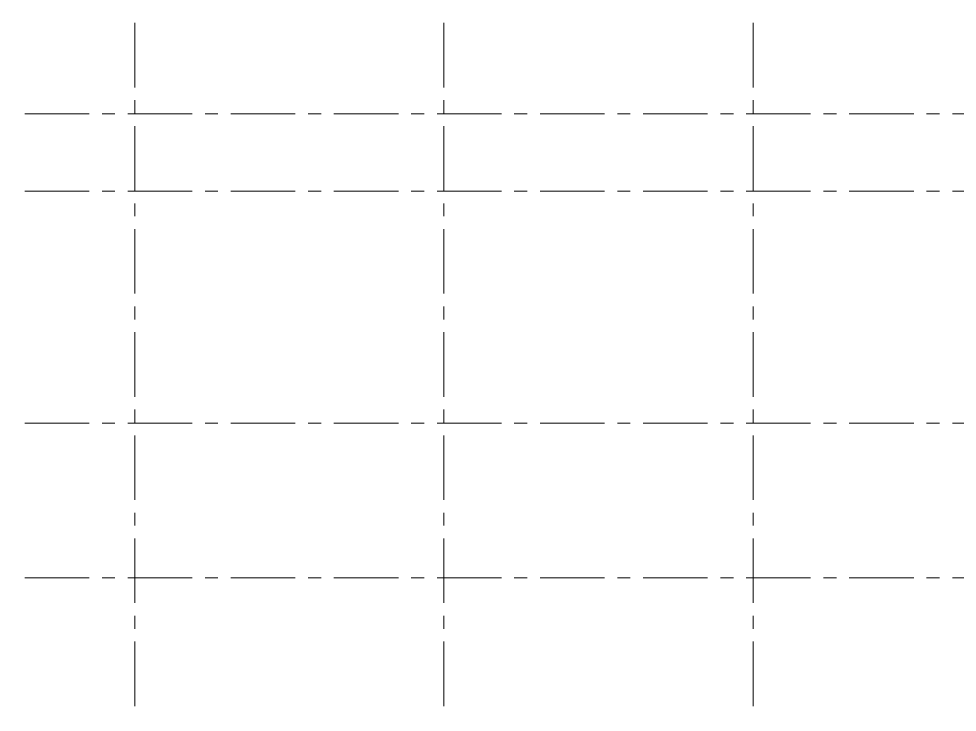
# Model space of a CAD drawing. Header units: millimetres. Extents: x -13407 to 95998, y -2719 to 109387.
# Drawn here: x 33321 to 51530, y 33681 to 47129 of the extents above; entities that cross this region are included whole.
import ezdxf

# ---------------------------------------------------------------- set-up
doc = ezdxf.new("R2010")
doc.units = ezdxf.units.MM
doc.linetypes.add('CENTER', pattern=[2, 1.25, -0.25, 0.25, -0.25])
doc.layers.add('АР_Оси', color=193, linetype='Continuous', lineweight=9)

msp = doc.modelspace()

# ---------------------------------------------------------------- linework, layer by layer
at = {"layer": 'АР_Оси', "color": 253, "linetype": 'CENTER', "ltscale": 1000}
for p, q in [((35569.9, 79049.7), (35569.9, 23317.3)), ((41569.9, 79049.7), (41569.9, 23317.3)), ((47569.9, 79049.7), (47569.9, 23317.3)), ((-12563.8, 45287.2), (70614.6, 45287.2)), ((-12563.8, 43787.2), (70614.6, 43787.2)), ((-12563.8, 39287.2), (70614.6, 39287.2)), ((-12563.8, 36287.2), (70614.6, 36287.2))]:
    msp.add_line(p, q, dxfattribs=at)

doc.saveas('drawing.dxf')
